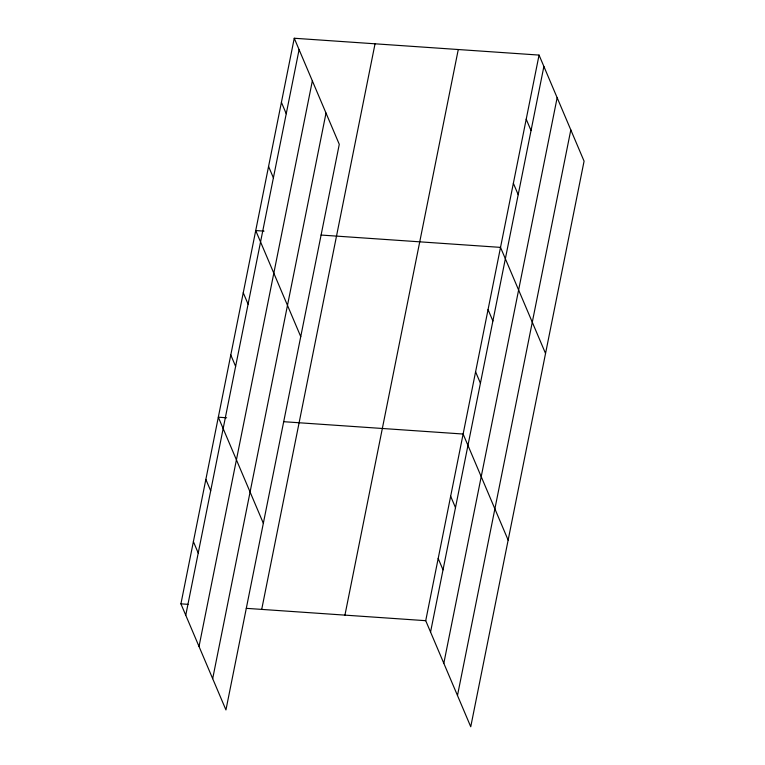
<?xml version="1.0" encoding="UTF-8"?>
<svg xmlns="http://www.w3.org/2000/svg" width="765" height="765" viewBox="0 0 765 765"><rect width="100%" height="100%" fill="white"/><g stroke="black" fill="none" stroke-linecap="round" stroke-linejoin="round"><path stroke-width="1.15" d="M294.257 38.25L339.278 144.317L225.943 709.92L180.922 603.843L294.257 38.25L539.057 55.08L584.077 161.157L470.743 726.75L425.723 620.683L539.057 55.08M185.761 615.232L299.086 49.639M199.024 646.482L312.349 80.88M212.68 678.67L326.014 113.077M261.707 609.399L375.041 43.806M344.939 615.127L458.273 49.524M430.552 632.072L543.886 66.469M443.815 663.312L557.149 97.719M457.48 695.509L570.814 129.907M264.04 231.126L255.72 230.552L300.75 336.629M321.061 235.046L500.52 247.382L545.541 353.459M226.641 417.776L218.321 417.202L263.351 523.27M283.662 421.697L463.121 434.032L508.142 540.1M180.922 603.843L188.047 604.34M246.263 608.338L425.723 620.683M526.205 119.187L531.044 130.576M513.363 183.284L518.201 194.673M488.051 309.596L492.89 320.984M475.591 371.819L480.42 383.208M450.652 496.246L455.491 507.635M281.415 102.347L286.244 113.736M438.182 558.46L443.021 569.848M268.563 166.454L273.401 177.843M243.251 292.766L248.09 304.154M230.791 354.989L235.62 366.378M205.852 479.416L210.691 490.805M193.392 541.63L198.221 553.019"/></g></svg>
